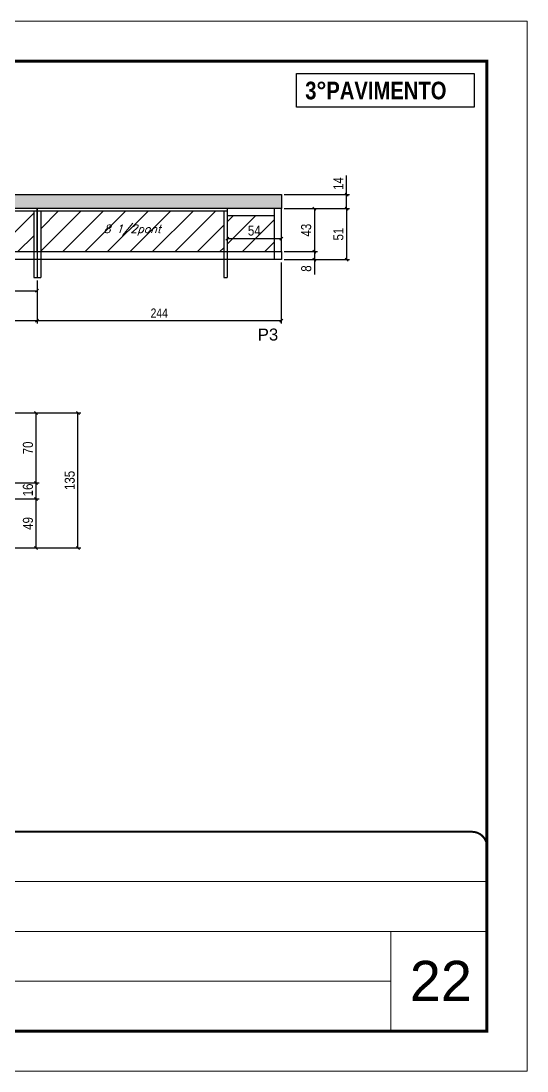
# Model space of a CAD drawing. Extents: x 3330 to 22105, y 1197 to 30204.
# Drawn here: x 15424 to 15930, y 23020 to 24070 of the extents above; entities that cross this region are included whole.
import ezdxf

# ---------------------------------------------------------------- set-up
doc = ezdxf.new("R2010")
doc.units = 0
doc.linetypes.add('CONTINUO', pattern=[0])
doc.linetypes.add('DASHED', pattern=[0.75, 0.5, -0.25])
for name, color, linetype in [('5', 5, 'Continuous'), ('COTA', 241, 'Continuous'), ('NOMENCLATURA', 7, 'Continuous'), ('Painéis', 200, 'Continuous'), ('SARR_2.2x7', 40, 'Continuous'), ('SARR_3.5x7', 81, 'Continuous'), ('texto', 7, 'Continuous')]:
    doc.layers.add(name, color=color, linetype=linetype)
for name, color, linetype, lineweight in [('CARIMBO', 255, 'Continuous', 9), ('Folhas', 255, 'Continuous', 9), ('Hachura', 251, 'Continuous', 9), ('SARRAFO DE PRESSAO', 251, 'DASHED', 9)]:
    doc.layers.add(name, color=color, linetype=linetype, lineweight=lineweight)
doc.styles.add('ARIAL', font='arial.ttf')
doc.styles.add('COTA TECNICA', font='techl___.ttf', dxfattribs={"height": 10})
doc.styles.add('COTA TECNICA-50', font='techl___.ttf', dxfattribs={"height": 9})
doc.styles.add('Romans', font='romans.shx')
doc.styles.get("Standard").update_dxf_attribs({"font": 'arial.ttf'})
doc.styles.add('TECNICA', font='techb___.ttf', dxfattribs={"height": 10})
doc.dimstyles.new('COTA PAINEL-50', dxfattribs={"dimtxt": 9, "dimasz": 3, "dimexe": 3, "dimexo": 3, "dimgap": 3, "dimtad": 1, "dimdec": 1, "dimzin": 12, "dimdsep": 46, "dimtxsty": 'COTA TECNICA-50', "dimblk1": 'OBLIQUE', "dimblk2": 'OBLIQUE', "dimsah": 1, "dimcen": 0.9, "dimclrd": 4, "dimclre": 4, "dimclrt": 240, "dimadec": 1, "dimazin": 3, "dimtfac": 1, "dimtdec": 1, "dimtmove": 0, "dimatfit": 3, "dimfxl": 1, "dimtolj": 1, "dimtzin": 12, "dimarcsym": 0})
doc.dimstyles.new('PAINEL', dxfattribs={"dimtxt": 10, "dimasz": 3, "dimexe": 3, "dimexo": 3, "dimgap": 3, "dimtad": 1, "dimdec": 1, "dimzin": 12, "dimdsep": 46, "dimtxsty": 'COTA TECNICA', "dimblk1": 'OBLIQUE', "dimblk2": 'OBLIQUE', "dimsah": 1, "dimcen": 0.9, "dimclrd": 4, "dimclre": 4, "dimclrt": 240, "dimadec": 1, "dimazin": 3, "dimtfac": 1, "dimtdec": 1, "dimtmove": 0, "dimatfit": 3, "dimfxl": 1, "dimtolj": 1, "dimtzin": 12, "dimarcsym": 0})

# ---------------------------------------------------------------- blocks, each defined once
blk = doc.blocks.new('9999999999')
at = {"color": 30, "linetype": 'CONTINUO'}
for p, q in [((98564.6, 34379.6), (99584, 34379.6)), ((98564.6, 34329.8), (99488, 34329.8)), ((99584, 34329.8), (99488, 34329.8)), ((99488, 34329.8), (99488, 34230.2)), ((98564.6, 34280), (99488, 34280))]:
    blk.add_line(p, q, dxfattribs=at)
at = {"color": 30, "linetype": 'CONTINUO', "const_width": 2}
blk.add_lwpolyline([(99584, 34230.2), (99584, 34414.4, 0.414214), (99569, 34429.4), (98229, 34429.4, 0.414214), (98214, 34414.4), (98214, 34245.2, 0.414214), (98229, 34230.2), (99584, 34230.2)], format="xyb", dxfattribs=at)
at = {"layer": 'Folhas'}
blk.add_lwpolyline([(98139, 34190.2), (99624, 34190.2), (99624, 35240.2), (98139, 35240.2)], close=True, dxfattribs=at)
at = {"layer": 'Folhas', "color": 30, "const_width": 3}
blk.add_lwpolyline([(98214, 34230.2), (99584, 34230.2), (99584, 35200.2), (98214, 35200.2)], close=True, dxfattribs=at)
blk = doc.blocks.new('_Oblique')
at = {"color": 0, "linetype": 'ByBlock', "lineweight": -2}
blk.add_line((-0.5, -0.5), (0.5, 0.5), dxfattribs=at)
blk = doc.blocks.new('*D3717')
at = {"layer": 'COTA', "color": 4, "linetype": 'ByBlock', "lineweight": -2, "transparency": 16777216}
for p, q in [((15684, 23828.6), (15684, 23767.6)), ((15440, 23810.6), (15440, 23767.6)), ((15440, 23770.6), (15684, 23770.6))]:
    blk.add_line(p, q, dxfattribs=at)
at = {"layer": 'Defpoints', "color": 0, "linetype": 'ByBlock', "transparency": 16777216}
for p in [(15684, 23831.6), (15440, 23813.6), (15684, 23770.6)]:
    blk.add_point(p, dxfattribs=at)
at = {"layer": 'COTA', "color": 4, "linetype": 'ByBlock', "lineweight": -2, "transparency": 16777216, "xscale": 3, "yscale": 3, "zscale": 3, "rotation": 180}
blk.add_blockref('_Oblique', (15440, 23770.6), dxfattribs=at)
at = {"layer": 'COTA', "color": 4, "linetype": 'ByBlock', "lineweight": -2, "transparency": 16777216, "xscale": 3, "yscale": 3, "zscale": 3}
blk.add_blockref('_Oblique', (15684, 23770.6), dxfattribs=at)
at = {"layer": 'COTA', "color": 240, "linetype": 'ByBlock', "transparency": 16777216, "insert": (15562, 23778.2), "char_height": 9, "attachment_point": 5, "style": 'COTA TECNICA-50'}
blk.add_mtext('\\A1;244', dxfattribs=at)
blk = doc.blocks.new('*D3718')
at = {"layer": 'COTA', "color": 4, "linetype": 'ByBlock', "lineweight": -2, "transparency": 16777216}
for p, q in [((15176.5, 23828.6), (15176.5, 23767.6)), ((15440, 23810.6), (15440, 23767.6)), ((15176.5, 23770.6), (15440, 23770.6))]:
    blk.add_line(p, q, dxfattribs=at)
at = {"layer": 'Defpoints', "color": 0, "linetype": 'ByBlock', "transparency": 16777216}
for p in [(15176.5, 23831.6), (15440, 23813.6), (15440, 23770.6)]:
    blk.add_point(p, dxfattribs=at)
at = {"layer": 'COTA', "color": 4, "linetype": 'ByBlock', "lineweight": -2, "transparency": 16777216, "xscale": 3, "yscale": 3, "zscale": 3, "rotation": 180}
blk.add_blockref('_Oblique', (15176.5, 23770.6), dxfattribs=at)
at = {"layer": 'COTA', "color": 4, "linetype": 'ByBlock', "lineweight": -2, "transparency": 16777216, "xscale": 3, "yscale": 3, "zscale": 3}
blk.add_blockref('_Oblique', (15440, 23770.6), dxfattribs=at)
at = {"layer": 'COTA', "color": 240, "linetype": 'ByBlock', "transparency": 16777216, "insert": (15308.3, 23778.8), "char_height": 10, "attachment_point": 5, "style": 'COTA TECNICA'}
blk.add_mtext('\\A1;263.5', dxfattribs=at)
blk = doc.blocks.new('*D3719')
at = {"layer": 'COTA', "color": 4, "lineweight": -2, "transparency": 16777216}
for p, q in [((15630, 23858.1), (15630, 23849.5)), ((15684, 23858.1), (15684, 23849.5)), ((15684, 23852.5), (15630, 23852.5))]:
    blk.add_line(p, q, dxfattribs=at)
at = {"layer": 'Defpoints', "color": 0, "transparency": 16777216}
for p in [(15630, 23861.1), (15684, 23861.1), (15630, 23852.5)]:
    blk.add_point(p, dxfattribs=at)
at = {"layer": 'COTA', "color": 4, "lineweight": -2, "transparency": 16777216, "xscale": 3, "yscale": 3, "zscale": 3, "rotation": 180}
blk.add_blockref('_Oblique', (15630, 23852.5), dxfattribs=at)
at = {"layer": 'COTA', "color": 4, "lineweight": -2, "transparency": 16777216, "xscale": 3, "yscale": 3, "zscale": 3}
blk.add_blockref('_Oblique', (15684, 23852.5), dxfattribs=at)
at = {"layer": 'COTA', "color": 240, "transparency": 16777216, "insert": (15657, 23860.6), "char_height": 10, "attachment_point": 5, "style": 'COTA TECNICA'}
blk.add_mtext('\\A1;54', dxfattribs=at)
blk = doc.blocks.new('*D3723')
at = {"layer": 'COTA', "color": 4, "linetype": 'ByBlock', "lineweight": -2, "transparency": 16777216}
for p, q in [((15687, 23882.6), (15720.1, 23882.6)), ((15717.1, 23882.6), (15717.1, 23839.6)), ((15687, 23839.6), (15720.1, 23839.6))]:
    blk.add_line(p, q, dxfattribs=at)
at = {"layer": 'Defpoints', "color": 0, "linetype": 'ByBlock', "transparency": 16777216}
for p in [(15684, 23882.6), (15684, 23839.6), (15717.1, 23839.6)]:
    blk.add_point(p, dxfattribs=at)
at = {"layer": 'COTA', "color": 4, "linetype": 'ByBlock', "lineweight": -2, "transparency": 16777216, "xscale": 3, "yscale": 3, "zscale": 3}
for p, rotation in [((15717.1, 23882.6), 90), ((15717.1, 23839.6), 270)]:
    blk.add_blockref('_Oblique', p, dxfattribs=dict(at, rotation=rotation))
at = {"layer": 'COTA', "color": 240, "linetype": 'ByBlock', "transparency": 16777216, "insert": (15708.9, 23861.1), "char_height": 10, "attachment_point": 5, "rotation": 90, "style": 'COTA TECNICA'}
blk.add_mtext('\\A1;43', dxfattribs=at)
blk = doc.blocks.new('*D3726')
at = {"layer": 'COTA', "color": 4, "lineweight": -2, "transparency": 16777216}
for p, q in [((15318, 23828.6), (15318, 23797.5)), ((15440, 23810.6), (15440, 23797.5)), ((15318, 23800.5), (15440, 23800.5))]:
    blk.add_line(p, q, dxfattribs=at)
at = {"layer": 'Defpoints', "color": 0, "transparency": 16777216}
for p in [(15318, 23831.6), (15440, 23813.6), (15440, 23800.5)]:
    blk.add_point(p, dxfattribs=at)
at = {"layer": 'COTA', "color": 4, "lineweight": -2, "transparency": 16777216, "xscale": 3, "yscale": 3, "zscale": 3, "rotation": 180}
blk.add_blockref('_Oblique', (15318, 23800.5), dxfattribs=at)
at = {"layer": 'COTA', "color": 4, "lineweight": -2, "transparency": 16777216, "xscale": 3, "yscale": 3, "zscale": 3}
blk.add_blockref('_Oblique', (15440, 23800.5), dxfattribs=at)
at = {"layer": 'COTA', "color": 240, "transparency": 16777216, "insert": (15379, 23808.6), "char_height": 10, "attachment_point": 5, "style": 'COTA TECNICA'}
blk.add_mtext('\\A1;122', dxfattribs=at)
blk = doc.blocks.new('*D3736')
at = {"layer": 'COTA', "color": 4, "linetype": 'ByBlock', "lineweight": -2, "transparency": 16777216}
for p, q in [((15379, 23608.3), (15441.9, 23608.3)), ((15438.9, 23592.3), (15438.9, 23608.3)), ((15379, 23592.3), (15441.9, 23592.3))]:
    blk.add_line(p, q, dxfattribs=at)
at = {"layer": 'Defpoints', "color": 0, "linetype": 'ByBlock', "transparency": 16777216}
for p in [(15376, 23608.3), (15438.9, 23608.3), (15376, 23592.3)]:
    blk.add_point(p, dxfattribs=at)
at = {"layer": 'COTA', "color": 4, "linetype": 'ByBlock', "lineweight": -2, "transparency": 16777216, "xscale": 3, "yscale": 3, "zscale": 3}
for p, rotation in [((15438.9, 23608.3), 90), ((15438.9, 23592.3), 270)]:
    blk.add_blockref('_Oblique', p, dxfattribs=dict(at, rotation=rotation))
at = {"layer": 'COTA', "color": 240, "linetype": 'ByBlock', "transparency": 16777216, "insert": (15430.8, 23601.3), "char_height": 10, "attachment_point": 5, "rotation": 90, "style": 'COTA TECNICA'}
blk.add_mtext('\\A1;16', dxfattribs=at)
blk = doc.blocks.new('*D3754')
at = {"layer": 'COTA', "color": 4, "lineweight": -2, "transparency": 16777216}
for p, q in [((15379, 23678.3), (15441.9, 23678.3)), ((15438.9, 23608.3), (15438.9, 23678.3)), ((15379, 23608.3), (15441.9, 23608.3))]:
    blk.add_line(p, q, dxfattribs=at)
at = {"layer": 'Defpoints', "color": 0, "transparency": 16777216}
for p in [(15376, 23678.3), (15438.9, 23678.3), (15376, 23608.3)]:
    blk.add_point(p, dxfattribs=at)
at = {"layer": 'COTA', "color": 4, "lineweight": -2, "transparency": 16777216, "xscale": 3, "yscale": 3, "zscale": 3}
for p, rotation in [((15438.9, 23678.3), 90), ((15438.9, 23608.3), 270)]:
    blk.add_blockref('_Oblique', p, dxfattribs=dict(at, rotation=rotation))
at = {"layer": 'COTA', "color": 240, "transparency": 16777216, "insert": (15430.8, 23643.3), "char_height": 10, "attachment_point": 5, "rotation": 90, "style": 'COTA TECNICA'}
blk.add_mtext('\\A1;70', dxfattribs=at)
blk = doc.blocks.new('*D3730')
at = {"layer": 'COTA', "color": 4, "lineweight": -2, "transparency": 16777216}
for p, q in [((15379, 23678.3), (15483.8, 23678.3)), ((15480.8, 23543.3), (15480.8, 23678.3)), ((15346, 23543.3), (15483.8, 23543.3))]:
    blk.add_line(p, q, dxfattribs=at)
at = {"layer": 'Defpoints', "color": 0, "transparency": 16777216}
for p in [(15376, 23678.3), (15480.8, 23678.3), (15343, 23543.3)]:
    blk.add_point(p, dxfattribs=at)
at = {"layer": 'COTA', "color": 4, "lineweight": -2, "transparency": 16777216, "xscale": 3, "yscale": 3, "zscale": 3}
for p, rotation in [((15480.8, 23678.3), 90), ((15480.8, 23543.3), 270)]:
    blk.add_blockref('_Oblique', p, dxfattribs=dict(at, rotation=rotation))
at = {"layer": 'COTA', "color": 240, "transparency": 16777216, "insert": (15472.6, 23610.8), "char_height": 10, "attachment_point": 5, "rotation": 90, "style": 'COTA TECNICA'}
blk.add_mtext('\\A1;135', dxfattribs=at)
blk = doc.blocks.new('*D3759')
at = {"layer": 'COTA', "color": 4, "lineweight": -2, "transparency": 16777216}
for p, q in [((15687, 23839.6), (15720.1, 23839.6)), ((15717.1, 23839.6), (15717.1, 23831.6)), ((15687, 23831.6), (15720.1, 23831.6)), ((15717.1, 23831.6), (15717.1, 23816.8))]:
    blk.add_line(p, q, dxfattribs=at)
at = {"layer": 'Defpoints', "color": 0, "transparency": 16777216}
for p in [(15684, 23839.6), (15684, 23831.6), (15717.1, 23831.6)]:
    blk.add_point(p, dxfattribs=at)
at = {"layer": 'COTA', "color": 4, "lineweight": -2, "transparency": 16777216, "xscale": 3, "yscale": 3, "zscale": 3}
for p, rotation in [((15717.1, 23839.6), 90), ((15717.1, 23831.6), 270)]:
    blk.add_blockref('_Oblique', p, dxfattribs=dict(at, rotation=rotation))
at = {"layer": 'COTA', "color": 240, "transparency": 16777216, "insert": (15709, 23822.7), "char_height": 10, "attachment_point": 5, "rotation": 90, "style": 'COTA TECNICA'}
blk.add_mtext('\\A1;8', dxfattribs=at)
blk = doc.blocks.new('*D3760')
at = {"layer": 'COTA', "color": 4, "lineweight": -2, "transparency": 16777216}
for p, q in [((15687, 23882.6), (15752.2, 23882.6)), ((15749.2, 23882.6), (15749.2, 23831.6)), ((15687, 23831.6), (15752.2, 23831.6))]:
    blk.add_line(p, q, dxfattribs=at)
at = {"layer": 'Defpoints', "color": 0, "transparency": 16777216}
for p in [(15684, 23882.6), (15684, 23831.6), (15749.2, 23831.6)]:
    blk.add_point(p, dxfattribs=at)
at = {"layer": 'COTA', "color": 4, "lineweight": -2, "transparency": 16777216, "xscale": 3, "yscale": 3, "zscale": 3}
for p, rotation in [((15749.2, 23882.6), 90), ((15749.2, 23831.6), 270)]:
    blk.add_blockref('_Oblique', p, dxfattribs=dict(at, rotation=rotation))
at = {"layer": 'COTA', "color": 240, "transparency": 16777216, "insert": (15741.1, 23857.1), "char_height": 10, "attachment_point": 5, "rotation": 90, "style": 'COTA TECNICA'}
blk.add_mtext('\\A1;51', dxfattribs=at)
blk = doc.blocks.new('*D3762')
at = {"layer": 'COTA', "color": 4, "lineweight": -2, "transparency": 16777216}
for p, q in [((15379, 23592.3), (15441.9, 23592.3)), ((15438.9, 23543.3), (15438.9, 23592.3)), ((15346, 23543.3), (15441.9, 23543.3))]:
    blk.add_line(p, q, dxfattribs=at)
at = {"layer": 'Defpoints', "color": 0, "transparency": 16777216}
for p in [(15376, 23592.3), (15438.9, 23592.3), (15343, 23543.3)]:
    blk.add_point(p, dxfattribs=at)
at = {"layer": 'COTA', "color": 4, "lineweight": -2, "transparency": 16777216, "xscale": 3, "yscale": 3, "zscale": 3}
for p, rotation in [((15438.9, 23592.3), 90), ((15438.9, 23543.3), 270)]:
    blk.add_blockref('_Oblique', p, dxfattribs=dict(at, rotation=rotation))
at = {"layer": 'COTA', "color": 240, "transparency": 16777216, "insert": (15430.8, 23567.8), "char_height": 10, "attachment_point": 5, "rotation": 90, "style": 'COTA TECNICA'}
blk.add_mtext('\\A1;49', dxfattribs=at)
blk = doc.blocks.new('*D3763')
at = {"layer": 'COTA', "color": 4, "lineweight": -2, "transparency": 16777216}
for p, q in [((15749.2, 23896.6), (15749.2, 23915.7)), ((15687, 23896.6), (15752.2, 23896.6)), ((15749.2, 23882.6), (15749.2, 23896.6)), ((15687, 23882.6), (15752.2, 23882.6))]:
    blk.add_line(p, q, dxfattribs=at)
at = {"layer": 'Defpoints', "color": 0, "transparency": 16777216}
for p in [(15684, 23896.6), (15749.2, 23896.6), (15684, 23882.6)]:
    blk.add_point(p, dxfattribs=at)
at = {"layer": 'COTA', "color": 4, "lineweight": -2, "transparency": 16777216, "xscale": 3, "yscale": 3, "zscale": 3}
for p, rotation in [((15749.2, 23896.6), 90), ((15749.2, 23882.6), 270)]:
    blk.add_blockref('_Oblique', p, dxfattribs=dict(at, rotation=rotation))
at = {"layer": 'COTA', "color": 240, "transparency": 16777216, "insert": (15741.1, 23907.7), "char_height": 10, "attachment_point": 5, "rotation": 90, "style": 'COTA TECNICA'}
blk.add_mtext('\\A1;14', dxfattribs=at)

msp = doc.modelspace()

# ---------------------------------------------------------------- hatches: boundary and pattern name
at = {"layer": 'COTA'}
h = msp.add_hatch(dxfattribs=at)
h.set_pattern_fill('AR-CONC', color=256, scale=0.03)
h.set_pattern_definition([(50, (-1585, -1148.575), (5.4655401, -0.47817257), [0.5715, -6.2865]), (355, (-1585, -1148.575), (-1.0573026, 5.7317054), [0.4572, -5.0292175]), (100.451445, (-1584.5445, -1148.615), (4.4082374, 5.2535326), [0.4857003, -5.3427073]), (46.1842, (-1585, -1147.051), (8.1323712, -1.2612698), [0.85725, -9.42975]), (96.635558, (-1584.322, -1147.156), (7.122124, 7.4227837), [0.7285507, -8.0140682]), (351.18415, (-1585, -1147.051), (7.122124, 7.4227837), [0.685799, -7.543792]), (21, (-1584.238, -1147.432), (4.54843174, -3.06795595), [0.5715, -6.2865]), (326, (-1584.238, -1147.432), (1.8540609, 5.525639), [0.4572, -5.0292]), (71.451445, (-1583.859, -1147.688), (6.4024926, 2.4576831), [0.4857003, -5.3426981]), (37.5, (-1585, -1148.5751), (0.0926581, 2.53665117), [0, -4.96824, 0, -5.1054, 0, -5.04825]), (7.5, (-1585, -1148.575), (2.00458988, 3.00541724), [0, -2.91084, 0, -4.85394, 0, -1.92405]), (327.5, (-1586.6993, -1148.5751), (4.06771786, -0.17186232), [0, -1.905, 0, -5.9436, 0, -7.8867]), (317.5, (-1587.4613, -1148.575), (4.44387544, 0.76279473), [0, -2.4765, 0, -3.94716, 0, -5.6007])])
h.paths.add_polyline_path([(15176.54, 23882.61), (15440.04, 23882.61), (15684.04, 23882.61), (15684.04, 23896.61), (15190.04, 23896.61), (14888.04, 23896.61), (14644.04, 23896.61), (14644.04, 23882.61), (14888.04, 23882.61), (15151.54, 23882.61), (15151.54, 23831.61), (15176.54, 23831.61)])
at = {"layer": 'Hachura', "linetype": 'ByBlock'}
h = msp.add_hatch(dxfattribs=at)
h.set_pattern_fill('ANSI31', color=256, scale=5)
h.paths.add_polyline_path([(14884.54, 23964.41), (14662.54, 23964.41), (14662.54, 23896.61), (14884.54, 23896.61)])
h.paths.add_polyline_path([(15128.54, 23896.61), (15128.54, 23964.41), (14891.54, 23964.41), (14891.54, 23896.61)])
h.paths.add_polyline_path([(14884.54, 23839.61), (14884.54, 23880.41), (14701.54, 23880.41), (14701.54, 23839.61)])
h.paths.add_polyline_path([(14698.04, 23839.61), (14698.04, 23875.61), (14651.04, 23875.61), (14651.04, 23839.61)])
h.paths.add_polyline_path([(15029.54, 23839.61), (15029.54, 23880.41), (14891.54, 23880.41), (14891.54, 23839.61)])
h.paths.add_polyline_path([(15133.04, 23839.61), (15133.04, 23880.41), (15029.54, 23880.41), (15029.54, 23839.61)])
h.paths.add_polyline_path([(15318.04, 23839.61), (15318.04, 23880.41), (15195.04, 23880.41), (15195.04, 23839.61)])
h.paths.add_polyline_path([(15436.54, 23839.61), (15436.54, 23880.41), (15318.04, 23880.41), (15318.04, 23839.61)])
h.paths.add_polyline_path([(15626.54, 23839.61), (15626.54, 23880.41), (15443.54, 23880.41), (15443.54, 23839.61)])
h.paths.add_polyline_path([(15677.04, 23839.61), (15677.04, 23875.61), (15630.04, 23875.61), (15630.04, 23839.61)])
h.paths.add_polyline_path([(15171.54, 23964.41), (15155.42, 23964.41), (15155.42, 23896.61), (15171.54, 23896.61)])
h.paths.add_polyline_path([(15155.42, 23964.41), (15151.92, 23964.41), (15151.92, 23896.61), (15155.42, 23896.61)])
h.paths.add_polyline_path([(15151.92, 23964.41), (15135.54, 23964.41), (15135.54, 23896.61), (15151.92, 23896.61)])

# ---------------------------------------------------------------- linework, layer by layer
at = {"layer": 'COTA'}
for p, q in [((15190.04, 23896.61), (15684.04, 23896.61)), ((15684.04, 23896.61), (15684.04, 23882.61))]:
    msp.add_line(p, q, dxfattribs=at)
at = {"layer": 'COTA', "linetype": 'ByBlock'}
for p, q in [((15440.04, 23839.61), (15440.04, 23813.61)), ((15436.54, 23813.61), (15443.54, 23813.61)), ((15626.54, 23813.61), (15630.04, 23813.61))]:
    msp.add_line(p, q, dxfattribs=at)
at = {"layer": 'NOMENCLATURA'}
msp.add_lwpolyline([(15699.33, 24017.74), (15876.86, 24017.74), (15876.86, 23983.93), (15699.33, 23983.93)], close=True, dxfattribs=at)
at = {"layer": 'Painéis', "linetype": 'Continuous'}
msp.add_line((15440.04, 23839.61), (15440.04, 23882.61), dxfattribs=at)
for points in [[(15440.04, 23882.61), (15176.54, 23882.61), (15176.54, 23839.61), (15440.04, 23839.61)], [(15684.04, 23882.61), (15440.04, 23882.61), (15440.04, 23839.61), (15684.04, 23839.61)], [(15176.54, 23839.61), (15684.04, 23839.61), (15684.04, 23831.61), (15176.54, 23831.61)]]:
    msp.add_lwpolyline(points, close=True, dxfattribs=at)
at = {"layer": 'SARR_2.2x7', "linetype": 'Continuous'}
for p, q in [((15191.54, 23880.41), (15440.04, 23880.41)), ((15440.04, 23880.41), (15630.04, 23880.41)), ((15677.04, 23882.61), (15677.04, 23839.61)), ((15630.04, 23875.61), (15677.04, 23875.61)), ((15677.04, 23839.61), (15677.04, 23831.61))]:
    msp.add_line(p, q, dxfattribs=at)
at = {"layer": 'SARR_3.5x7'}
for p, q in [((15436.54, 23880.41), (15436.54, 23813.61)), ((15443.54, 23880.41), (15443.54, 23813.61)), ((15626.54, 23880.41), (15626.54, 23813.61)), ((15630.04, 23882.61), (15630.04, 23813.61))]:
    msp.add_line(p, q, dxfattribs=at)

# ---------------------------------------------------------------- block references
at = {"layer": 'SARRAFO DE PRESSAO', "color": 6, "linetype": 'ByBlock'}
msp.add_blockref('9999999999', (-83694.42, -11169.96), dxfattribs=at)

# ---------------------------------------------------------------- texts
at = {"layer": '5', "linetype": 'Continuous'}
msp.add_text('P3', height=12, rotation=359.99996, dxfattribs=at).set_placement((15660.43, 23750.71))
at = {"layer": 'CARIMBO', "style": 'ARIAL'}
msp.add_text('22', height=40, dxfattribs=at).set_placement((15812.42, 23090.39))
at = {"layer": 'NOMENCLATURA', "style": 'TECNICA'}
msp.add_text('3°PAVIMENTO ', height=17.6379, dxfattribs=at).set_placement((15707.91, 23991.93))
at = {"layer": 'texto', "color": 2, "insert": (15535.04, 23861.11), "char_height": 8, "attachment_point": 5, "style": 'Romans'}
msp.add_mtext('{\\Q19;\\C256;8 1/2pont}', dxfattribs=at)

# ---------------------------------------------------------------- dimensions: what is measured, and where the dimension line sits
at = {"layer": 'COTA'}
for base, p1, p2, angle, picture, middle in [((15749.18, 23896.61), (15684.04, 23882.61), (15684.04, 23896.61), 90, '*D3763', (15741.11, 23907.67)), ((15749.18, 23831.61), (15684.04, 23882.61), (15684.04, 23831.61), 90, '*D3760', (15741.07, 23857.11)), ((15630.04, 23852.47), (15684.04, 23861.11), (15630.04, 23861.11), 180, '*D3719', (15657.04, 23860.58)), ((15717.13, 23831.61), (15684.04, 23839.61), (15684.04, 23831.61), 90, '*D3759', (15709.04, 23822.7)), ((15480.81, 23678.29), (15343.04, 23543.29), (15376.04, 23678.29), 90, '*D3730', (15472.59, 23610.79)), ((15438.86, 23678.29), (15376.04, 23608.29), (15376.04, 23678.29), 90, '*D3754', (15430.76, 23643.29)), ((15438.86, 23592.29), (15343.04, 23543.29), (15376.04, 23592.29), 90, '*D3762', (15430.76, 23567.79))]:
    dim = msp.add_linear_dim(base=base, p1=p1, p2=p2, angle=angle, dimstyle='PAINEL', dxfattribs=at)
    dim.commit()
    dim.dimension.update_dxf_attribs({"geometry": picture, "text_midpoint": middle})
at = {"layer": 'COTA', "linetype": 'ByBlock'}
for base, p1, p2, angle, picture, middle in [((15717.13, 23839.61), (15684.04, 23882.61), (15684.04, 23839.61), 90, '*D3723', (15708.92, 23861.11)), ((15440.04, 23770.61), (15176.54, 23831.61), (15440.04, 23813.61), 180, '*D3718', (15308.29, 23778.83))]:
    dim = msp.add_linear_dim(base=base, p1=p1, p2=p2, angle=angle, dimstyle='PAINEL', dxfattribs=at)
    dim.commit()
    dim.dimension.update_dxf_attribs({"geometry": picture, "text_midpoint": middle})
at = {"layer": 'COTA'}
dim = msp.add_linear_dim(base=(15440.04, 23800.51), p1=(15318.04, 23831.61), p2=(15440.04, 23813.61), dimstyle='PAINEL', override={"dimtmove": 1}, dxfattribs=at)
dim.commit()
dim.dimension.update_dxf_attribs({"geometry": '*D3726', "text_midpoint": (15379.04, 23808.57)})
at = {"layer": 'COTA', "linetype": 'ByBlock'}
dim = msp.add_linear_dim(base=(15684.04, 23770.61), p1=(15440.04, 23813.61), p2=(15684.04, 23831.61), dimstyle='COTA PAINEL-50', override={"dimarcsym": 1}, dxfattribs=at)
dim.commit()
dim.dimension.update_dxf_attribs({"geometry": '*D3717', "text_midpoint": (15562.04, 23778.18)})
dim = msp.add_linear_dim(base=(15438.86, 23608.29), p1=(15376.04, 23592.29), p2=(15376.04, 23608.29), angle=90, dimstyle='PAINEL', dxfattribs=at)
dim.commit()
dim.dimension.update_dxf_attribs({"geometry": '*D3736', "text_midpoint": (15438.86, 23601.29), "dimtype": 160})

doc.saveas('drawing.dxf')
